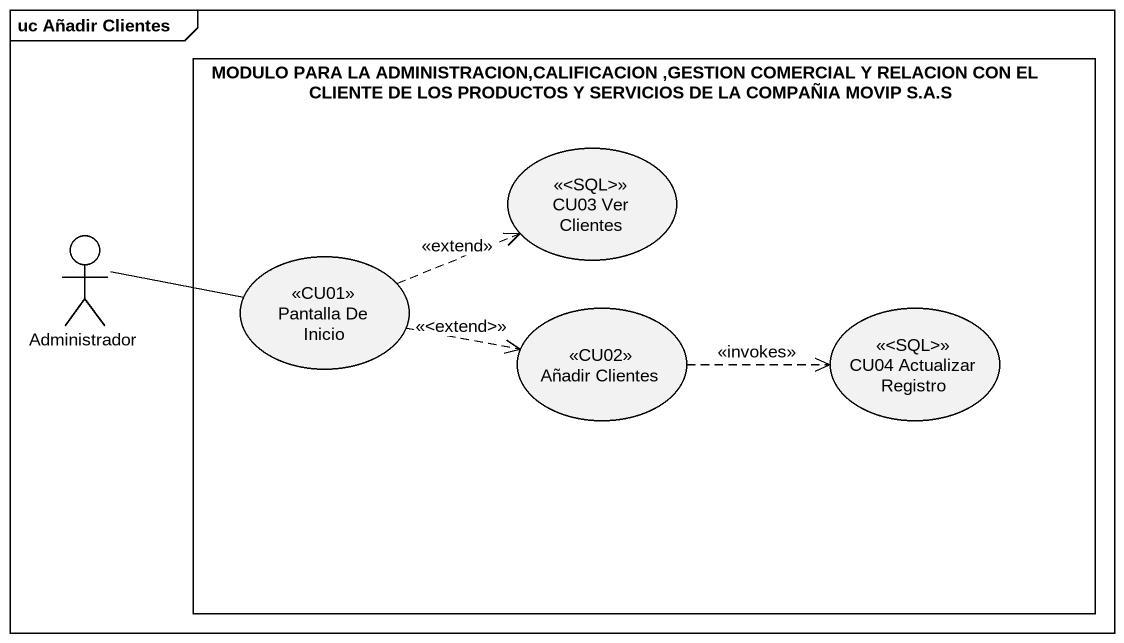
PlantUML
@startuml
mainframe uc Añadir Clientes
rectangle "MODULO PARA LA ADMINISTRACION,CALIFICACION ,GESTION COMERCIAL Y RELACION CON EL CLIENTE DE LOS PRODUCTOS Y SERVICIOS DE LA COMPAÑIA MOVIP S.A.S" as MODULO_PARA_LA {
  usecase "CU03 Ver Clientes" as CU03_Ver_Clientes <<SQL>>
  usecase "Pantalla De Inicio" as Pantalla_De_Inicio <<CU01>>
  usecase "Añadir Clientes" as Añadir_Clientes <<CU02>>
  usecase "CU04 Actualizar Registro" as CU04_Actualizar_Registro <<SQL>>
}
actor Administrador
Administrador -right- Pantalla_De_Inicio
Pantalla_De_Inicio .right.> CU03_Ver_Clientes : <<extend>>
Pantalla_De_Inicio .right.> Añadir_Clientes : <<<extend>>>
Añadir_Clientes .right.> CU04_Actualizar_Registro : <<invokes>>
@enduml
